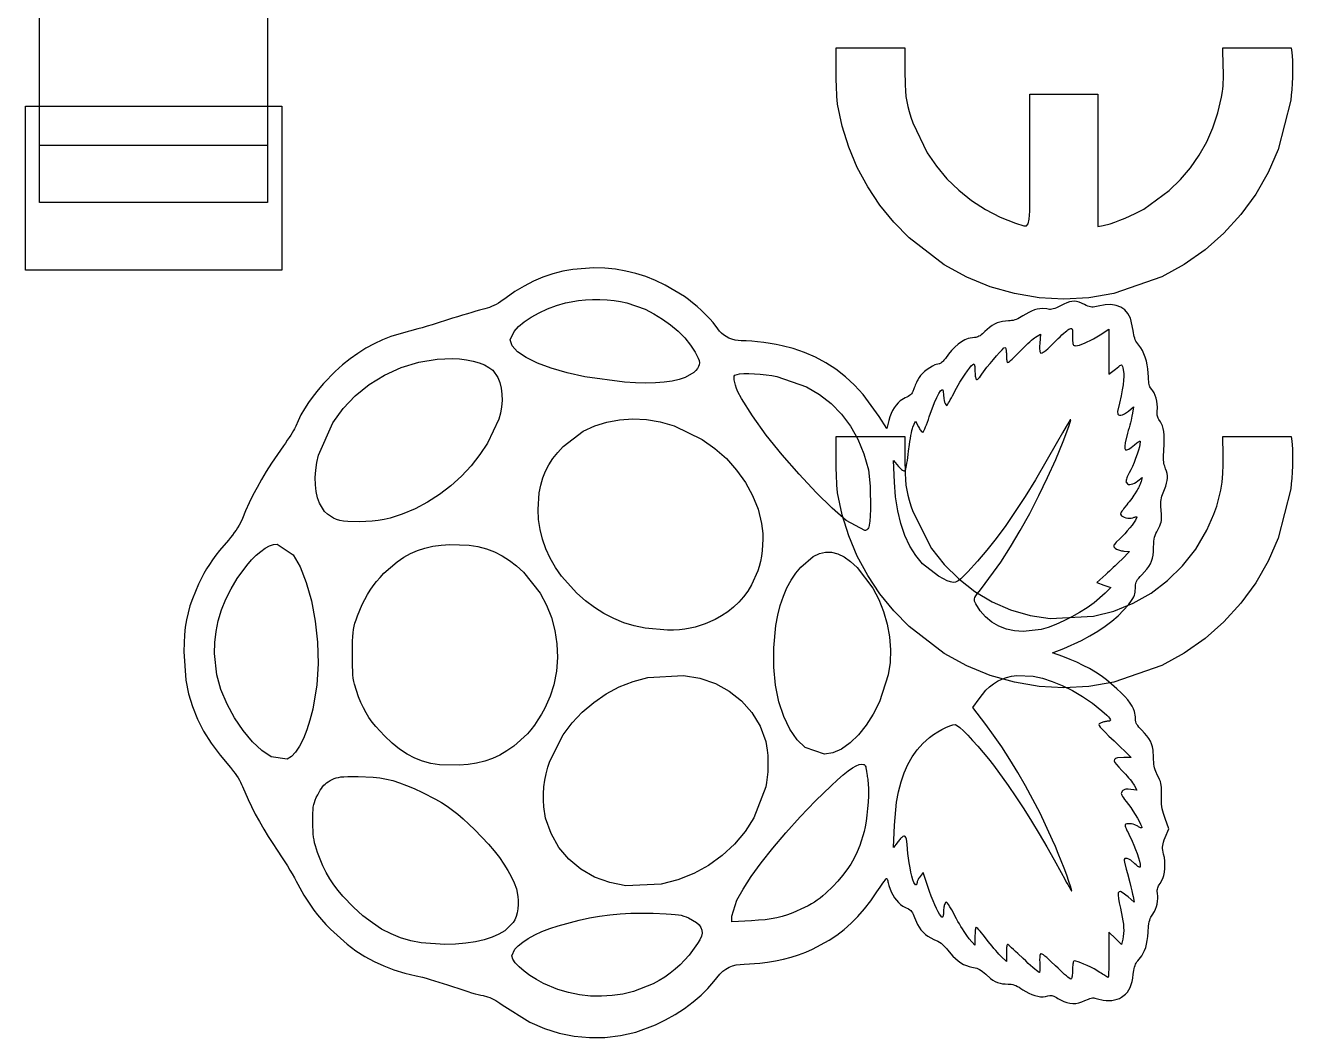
# Model space of a CAD drawing. Extents: x 2 to 217, y -24 to 87.
# Drawn here: x 118.29 to 127.19, y 27.09 to 34.19 of the extents above; entities that cross this region are included whole.
import ezdxf

# ---------------------------------------------------------------- set-up
doc = ezdxf.new("R2010")
doc.units = 0
for name, color, linetype in [('PARTS_TOP', 30, 'CONTINUOUS'), ('PINS_TOP', 1, 'CONTINUOUS'), ('SILK_BOTTOM', 85, 'CONTINUOUS'), ('SILK_TOP', 2, 'CONTINUOUS')]:
    doc.layers.add(name, color=color, linetype=linetype)

msp = doc.modelspace()

# ---------------------------------------------------------------- linework, layer by layer
at = {"layer": 'PARTS_TOP'}
for points in [[(119.992642, 36.15), (119.992642, 32.95), (118.392642, 32.95), (118.392642, 36.15), (119.992642, 36.15)], [(119.992642, 33.35), (118.392642, 33.35)]]:
    msp.add_lwpolyline(points, dxfattribs=at)
at = {"layer": 'PINS_TOP'}
msp.add_lwpolyline([(118.292642, 33.625), (120.092642, 33.625), (120.092642, 32.475), (118.292642, 32.475)], close=True, dxfattribs=at)
at = {"layer": 'SILK_BOTTOM'}
for points in [[(127.172042, 33.6666), (127.084942, 33.3212), (127.014142, 33.1596), (126.926242, 33.0071), (126.822442, 32.8651), (126.703542, 32.7349), (126.570742, 32.6179), (126.424742, 32.5152), (126.266642, 32.4283), (125.929942, 32.3111), (125.756142, 32.2818), (125.581042, 32.272), (125.406042, 32.2816), (125.232842, 32.3105), (125.063142, 32.3586), (124.898442, 32.4258), (124.740342, 32.512), (124.494142, 32.7006), (124.386142, 32.8111), (124.289142, 32.9311), (124.203842, 33.0596), (124.130842, 33.1956), (124.070842, 33.3381), (124.024542, 33.4862), (123.992542, 33.6387), (123.989142, 33.6697), (123.987542, 33.6913), (123.986142, 33.7162), (123.985042, 33.7436), (123.984042, 33.773), (123.983242, 33.8036), (123.982842, 33.835), (123.982642, 33.8664), (123.982642, 34.0347), (124.223842, 34.0347), (124.464142, 34.0347), (124.464142, 33.8745), (124.465842, 33.7742), (124.468442, 33.7323), (124.472342, 33.6941), (124.477942, 33.658), (124.485342, 33.6228), (124.494742, 33.587), (124.506542, 33.5493), (124.520842, 33.5082), (124.620442, 33.299), (124.685542, 33.2036), (124.759642, 33.1154), (124.842142, 33.0349), (124.932342, 32.963), (125.029542, 32.9003), (125.132842, 32.8475), (125.241642, 32.8054), (125.299642, 32.7849), (125.317542, 32.7851), (125.329642, 32.7991), (125.336942, 32.8316), (125.340642, 32.8877), (125.341942, 32.9724), (125.341842, 33.0906), (125.341542, 33.2472), (125.341542, 33.7107), (125.580042, 33.7107), (125.818542, 33.7107), (125.818542, 33.2463), (125.818542, 32.7811), (125.856342, 32.7874), (125.906142, 32.8006), (125.938242, 32.8117), (125.973242, 32.825), (126.009742, 32.8399), (126.046142, 32.8558), (126.081142, 32.8721), (126.113142, 32.8882), (126.140642, 32.9035), (126.319742, 33.0341), (126.397742, 33.1099), (126.467642, 33.1923), (126.529342, 33.2807), (126.582342, 33.375), (126.626442, 33.4745), (126.661442, 33.5791), (126.686942, 33.6882), (126.693142, 33.7272), (126.695342, 33.7475), (126.697142, 33.7689), (126.698442, 33.7915), (126.699242, 33.8158), (126.699542, 33.842), (126.699342, 33.8705), (126.698642, 33.9015), (126.695942, 34.0347), (126.935342, 34.0347), (127.174742, 34.0347), (127.181042, 34.0014), (127.185042, 33.9477), (127.185642, 33.9114), (127.185442, 33.871), (127.184242, 33.8283), (127.182342, 33.7848), (127.179642, 33.7422), (127.176142, 33.7023)], [(127.172042, 30.9398), (127.084942, 30.5944), (127.014142, 30.4328), (126.926242, 30.2803), (126.822442, 30.1383), (126.703542, 30.0081), (126.570742, 29.8911), (126.424742, 29.7884), (126.266642, 29.7015), (125.929942, 29.5842), (125.756142, 29.555), (125.581042, 29.5452), (125.406042, 29.5548), (125.232842, 29.5837), (125.063142, 29.6318), (124.898442, 29.699), (124.740342, 29.7852), (124.494142, 29.9738), (124.386142, 30.0843), (124.289142, 30.2043), (124.203842, 30.3328), (124.130842, 30.4688), (124.070842, 30.6113), (124.024542, 30.7593), (123.992542, 30.9119), (123.989142, 30.9429), (123.987542, 30.9645), (123.986142, 30.9894), (123.985042, 31.0168), (123.984042, 31.0462), (123.983242, 31.0768), (123.982842, 31.1082), (123.982642, 31.1396), (123.982642, 31.3079), (124.223842, 31.3079), (124.464142, 31.3079), (124.464142, 31.1477), (124.465842, 31.0474), (124.468442, 31.0055), (124.472342, 30.9672), (124.477942, 30.9312), (124.485342, 30.896), (124.494742, 30.8602), (124.506542, 30.8225), (124.520842, 30.7814), (124.652442, 30.5229), (124.740842, 30.4095), (124.842042, 30.3084), (124.954442, 30.2208), (125.076542, 30.1481), (125.206442, 30.0915), (125.342742, 30.0523), (125.483742, 30.0318), (125.787242, 30.0472), (125.930242, 30.0833), (126.065642, 30.1374), (126.192142, 30.2087), (126.308542, 30.2964), (126.413442, 30.3999), (126.505442, 30.5183), (126.583442, 30.6509), (126.633342, 30.7636), (126.652742, 30.8189), (126.668542, 30.8744), (126.680942, 30.9306), (126.689942, 30.9881), (126.695842, 31.0476), (126.698742, 31.1096), (126.698642, 31.1747), (126.695942, 31.3079), (126.935342, 31.3079), (127.174742, 31.3079), (127.181042, 31.2746), (127.185042, 31.2209), (127.185642, 31.1846), (127.185442, 31.1442), (127.184242, 31.1015), (127.182342, 31.058), (127.179642, 31.0154), (127.176142, 30.9755)]]:
    msp.add_lwpolyline(points, close=True, dxfattribs=at)
at = {"layer": 'SILK_TOP'}
for points in [[(126.294042, 31.0804), (126.287642, 31.0992), (126.284942, 31.1094), (126.282642, 31.12), (126.280842, 31.1305), (126.279542, 31.1408), (126.278742, 31.1505), (126.278542, 31.1595), (126.278942, 31.1675), (126.284042, 31.2529), (126.284642, 31.2874), (126.283842, 31.317), (126.281542, 31.3424), (126.277942, 31.3639), (126.272842, 31.3822), (126.266142, 31.3978), (126.258042, 31.4111), (126.246942, 31.4275), (126.242842, 31.4353), (126.239642, 31.4428), (126.237242, 31.4502), (126.235842, 31.4574), (126.235142, 31.4644), (126.235242, 31.4714), (126.236042, 31.4784), (126.237842, 31.5145), (126.235842, 31.5351), (126.232142, 31.5563), (126.227042, 31.577), (126.220742, 31.5965), (126.213342, 31.6138), (126.205242, 31.6282), (126.196542, 31.6385), (126.187242, 31.6496), (126.183642, 31.6562), (126.180642, 31.6637), (126.178342, 31.6725), (126.176642, 31.6828), (126.175442, 31.6947), (126.174742, 31.7085), (126.174542, 31.7244), (126.170542, 31.7818), (126.165842, 31.81), (126.159342, 31.8374), (126.151342, 31.8636), (126.141842, 31.8882), (126.131042, 31.9108), (126.119142, 31.9309), (126.106042, 31.9483), (126.091942, 31.9668), (126.086342, 31.9763), (126.081542, 31.9863), (126.077442, 31.997), (126.074042, 32.0085), (126.071142, 32.0211), (126.068642, 32.035), (126.066642, 32.0504), (126.046742, 32.1377), (126.029442, 32.1708), (126.007242, 32.1968), (125.980042, 32.2159), (125.947942, 32.2279), (125.910842, 32.233), (125.868842, 32.2311), (125.821742, 32.2222), (125.796342, 32.217), (125.785942, 32.2159), (125.776342, 32.2158), (125.767142, 32.2169), (125.757842, 32.2191), (125.747942, 32.2227), (125.736942, 32.2275), (125.724342, 32.2338), (125.686542, 32.2502), (125.669642, 32.2546), (125.653342, 32.2563), (125.636842, 32.2555), (125.619642, 32.252), (125.601042, 32.2458), (125.580442, 32.2371), (125.557242, 32.2256), (125.528642, 32.2115), (125.516842, 32.2065), (125.506242, 32.2028), (125.496542, 32.2004), (125.487442, 32.1992), (125.478742, 32.1991), (125.469942, 32.2002), (125.460942, 32.2024), (125.428642, 32.2059), (125.411142, 32.2045), (125.392642, 32.201), (125.373542, 32.1955), (125.353742, 32.188), (125.333442, 32.1785), (125.312642, 32.1671), (125.291542, 32.1537), (125.267942, 32.1395), (125.256842, 32.1338), (125.246042, 32.1292), (125.235242, 32.1254), (125.224542, 32.1225), (125.213542, 32.1205), (125.202342, 32.1193), (125.190642, 32.1189), (125.149842, 32.1153), (125.130642, 32.1107), (125.112042, 32.1042), (125.094042, 32.0959), (125.076542, 32.0857), (125.059442, 32.0736), (125.042542, 32.0595), (125.025842, 32.0435), (125.008542, 32.0271), (125.000242, 32.0206), (124.992142, 32.0151), (124.984142, 32.0106), (124.976442, 32.0072), (124.968742, 32.0048), (124.961342, 32.0033), (124.953942, 32.0029), (124.908642, 31.995), (124.885442, 31.9853), (124.862042, 31.972), (124.838642, 31.9552), (124.815442, 31.935), (124.792542, 31.9115), (124.770242, 31.885), (124.748542, 31.8555), (124.738442, 31.8423), (124.732942, 31.8363), (124.727442, 31.8309), (124.722042, 31.8263), (124.716942, 31.8225), (124.712142, 31.8196), (124.707942, 31.8178), (124.704442, 31.8172), (124.675842, 31.8096), (124.658242, 31.8011), (124.639642, 31.7901), (124.621042, 31.7775), (124.603242, 31.7638), (124.587242, 31.7495), (124.573842, 31.7354), (124.564042, 31.7221), (124.555142, 31.7062), (124.550542, 31.6972), (124.546042, 31.6877), (124.541742, 31.6781), (124.537642, 31.6684), (124.533942, 31.6591), (124.530742, 31.6502), (124.528042, 31.642), (124.520342, 31.6227), (124.515742, 31.6146), (124.510342, 31.6074), (124.504042, 31.6008), (124.496742, 31.5947), (124.488142, 31.5891), (124.478142, 31.5836), (124.466542, 31.5782), (124.432342, 31.5574), (124.416942, 31.5437), (124.402742, 31.5279), (124.389742, 31.51), (124.378142, 31.4901), (124.367842, 31.4683), (124.359042, 31.4447), (124.351742, 31.4192), (124.337742, 31.3635), (124.284442, 31.4482), (124.171242, 31.6021), (124.110642, 31.6683), (124.047242, 31.7275), (123.980742, 31.7799), (123.910842, 31.8257), (123.837642, 31.8651), (123.760642, 31.8982), (123.679942, 31.9251), (123.603942, 31.9442), (123.561742, 31.9527), (123.518142, 31.9603), (123.474242, 31.9668), (123.431042, 31.9722), (123.389642, 31.9763), (123.351142, 31.9788), (123.316742, 31.9797), (123.272642, 31.9847), (123.251042, 31.9907), (123.230342, 31.9988), (123.210842, 32.0088), (123.192842, 32.0204), (123.176842, 32.0335), (123.163042, 32.0478), (123.151942, 32.0632), (123.119042, 32.1065), (123.094842, 32.1332), (123.067142, 32.1618), (123.037142, 32.1909), (123.006042, 32.2194), (122.975142, 32.2462), (122.945642, 32.2699), (122.918742, 32.2895), (122.783142, 32.3705), (122.715242, 32.4029), (122.646742, 32.43), (122.577242, 32.4519), (122.506542, 32.4688), (122.434142, 32.4808), (122.359742, 32.4878), (122.282942, 32.4902), (122.135042, 32.4797), (122.063342, 32.4667), (121.993142, 32.4484), (121.924442, 32.425), (121.857442, 32.3965), (121.791842, 32.3628), (121.727942, 32.324), (121.665642, 32.2802), (121.628742, 32.2542), (121.611842, 32.2436), (121.595642, 32.2343), (121.579942, 32.2263), (121.564342, 32.2193), (121.548642, 32.2133), (121.532642, 32.2081), (121.515942, 32.2036), (121.479742, 32.1944), (121.454742, 32.1873), (121.426142, 32.1789), (121.394642, 32.1694), (121.361042, 32.1592), (121.326042, 32.1483), (121.290442, 32.1371), (121.254942, 32.1259), (121.182842, 32.1028), (121.146742, 32.0916), (121.111542, 32.0811), (121.078242, 32.0713), (121.047542, 32.0626), (121.020142, 32.0551), (120.996942, 32.049), (120.978742, 32.0446), (120.858042, 32.0097), (120.798642, 31.986), (120.739942, 31.9583), (120.682342, 31.9267), (120.625942, 31.8913), (120.570942, 31.8523), (120.517542, 31.8098), (120.465942, 31.7638), (120.384942, 31.6802), (120.347142, 31.636), (120.311942, 31.591), (120.279642, 31.5461), (120.250842, 31.5019), (120.226142, 31.4592), (120.206042, 31.4186), (120.190942, 31.3809), (120.181942, 31.3626), (120.174542, 31.3495), (120.165542, 31.3344), (120.155042, 31.3177), (120.143442, 31.2998), (120.130942, 31.2811), (120.117642, 31.262), (120.103942, 31.2429), (120.020342, 31.1207), (119.983442, 31.0626), (119.949442, 31.0059), (119.918242, 30.9504), (119.889442, 30.8956), (119.863042, 30.8413), (119.838642, 30.787), (119.816142, 30.7323), (119.801742, 30.7014), (119.792642, 30.685), (119.782342, 30.6681), (119.771042, 30.6509), (119.758842, 30.6335), (119.745742, 30.6161), (119.731942, 30.5987), (119.717542, 30.5815), (119.655142, 30.5077), (119.629042, 30.4744), (119.605742, 30.4424), (119.584442, 30.4108), (119.564642, 30.3788), (119.545842, 30.3456), (119.527342, 30.3101), (119.508642, 30.2717), (119.464742, 30.1689), (119.447842, 30.1196), (119.434142, 30.0706), (119.423242, 30.0209), (119.415142, 29.9698), (119.409642, 29.9162), (119.406442, 29.8594), (119.405442, 29.7983), (119.419342, 29.5972), (119.437842, 29.5034), (119.464542, 29.4132), (119.499642, 29.3257), (119.543542, 29.24), (119.596542, 29.1554), (119.659142, 29.071), (119.731442, 28.9861), (119.753842, 28.9587), (119.764742, 28.9438), (119.775242, 28.9285), (119.785242, 28.9129), (119.794442, 28.8973), (119.802742, 28.882), (119.810042, 28.867), (119.816142, 28.8527), (119.855242, 28.7613), (119.879542, 28.711), (119.906442, 28.659), (119.935142, 28.6062), (119.965442, 28.5534), (119.996642, 28.5016), (120.028242, 28.4518), (120.059842, 28.4048), (120.095342, 28.352), (120.113642, 28.3236), (120.131742, 28.2947), (120.149242, 28.2662), (120.165742, 28.2385), (120.180742, 28.2125), (120.193942, 28.1888), (120.204842, 28.1681), (120.247042, 28.0908), (120.269342, 28.0545), (120.292742, 28.0195), (120.317442, 27.9854), (120.343842, 27.9518), (120.371942, 27.9185), (120.402142, 27.8851), (120.434542, 27.8514), (120.551642, 27.7456), (120.612242, 27.7005), (120.674942, 27.6604), (120.739942, 27.6249), (120.808042, 27.5938), (120.879442, 27.5668), (120.954742, 27.5437), (121.034442, 27.5242), (121.078442, 27.5136), (121.105042, 27.5065), (121.133842, 27.4985), (121.163942, 27.4897), (121.194742, 27.4803), (121.225442, 27.4706), (121.255442, 27.4608), (121.283942, 27.4511), (121.341042, 27.4318), (121.369642, 27.4226), (121.397642, 27.4138), (121.424142, 27.4058), (121.448742, 27.3987), (121.470742, 27.3927), (121.489442, 27.3881), (121.504342, 27.3849), (121.536142, 27.3767), (121.551042, 27.3715), (121.565642, 27.3655), (121.579942, 27.3586), (121.594142, 27.3508), (121.608442, 27.342), (121.622942, 27.3321), (121.637842, 27.3211), (121.833042, 27.1989), (121.934542, 27.1547), (122.038242, 27.1218), (122.143742, 27.1003), (122.250642, 27.0903), (122.358842, 27.0919), (122.467942, 27.1049), (122.577642, 27.1297), (122.715542, 27.1807), (122.785042, 27.2147), (122.852942, 27.2534), (122.918142, 27.2957), (122.979042, 27.3408), (123.034342, 27.388), (123.082842, 27.4362), (123.122942, 27.4847), (123.166042, 27.536), (123.187342, 27.5557), (123.209142, 27.5718), (123.231642, 27.5845), (123.255442, 27.5939), (123.280742, 27.6004), (123.307942, 27.6042), (123.337642, 27.6054), (123.445642, 27.6117), (123.501042, 27.6188), (123.556542, 27.6285), (123.611642, 27.6406), (123.665742, 27.655), (123.718342, 27.6716), (123.768942, 27.6903), (123.816842, 27.711), (123.933642, 27.7739), (123.987442, 27.8101), (124.038642, 27.8499), (124.087542, 27.8935), (124.134642, 27.9413), (124.180142, 27.9935), (124.224542, 28.0504), (124.268142, 28.1124), (124.290542, 28.1461), (124.300842, 28.1611), (124.310242, 28.1745), (124.318542, 28.1861), (124.325542, 28.1956), (124.331042, 28.2027), (124.334842, 28.2072), (124.336642, 28.2087), (124.338842, 28.2056), (124.340342, 28.202), (124.342042, 28.1971), (124.344042, 28.1911), (124.346042, 28.1841), (124.348242, 28.1764), (124.350542, 28.1679), (124.352842, 28.1588), (124.369342, 28.1126), (124.379842, 28.0915), (124.391742, 28.072), (124.404842, 28.0544), (124.419142, 28.0386), (124.434442, 28.0249), (124.450742, 28.0135), (124.467742, 28.0045), (124.489642, 27.9937), (124.498242, 27.9879), (124.505642, 27.9816), (124.512042, 27.9744), (124.517642, 27.9662), (124.522842, 27.9566), (124.527742, 27.9455), (124.532742, 27.9326), (124.552242, 27.8852), (124.564042, 27.8648), (124.577242, 27.8463), (124.592042, 27.8296), (124.608542, 27.8147), (124.626642, 27.8015), (124.646642, 27.7898), (124.668442, 27.7794), (124.694842, 27.7668), (124.706842, 27.7597), (124.718142, 27.7521), (124.728842, 27.744), (124.738742, 27.7353), (124.748042, 27.7262), (124.756742, 27.7165), (124.764742, 27.7063), (124.801142, 27.6629), (124.819742, 27.6446), (124.838642, 27.6287), (124.857742, 27.6152), (124.876842, 27.604), (124.896042, 27.5954), (124.915142, 27.5893), (124.934142, 27.5857), (124.957942, 27.5812), (124.968742, 27.5778), (124.979142, 27.5735), (124.989242, 27.5682), (124.999442, 27.5618), (125.009742, 27.5541), (125.020342, 27.5451), (125.031642, 27.5346), (125.065742, 27.5054), (125.082042, 27.4942), (125.098442, 27.485), (125.114942, 27.4779), (125.132042, 27.4725), (125.149942, 27.4689), (125.168942, 27.4668), (125.189442, 27.4661), (125.211242, 27.4645), (125.221842, 27.4624), (125.232642, 27.4592), (125.243542, 27.4551), (125.254842, 27.4498), (125.266742, 27.4434), (125.279242, 27.4357), (125.292742, 27.4267), (125.334842, 27.4019), (125.355842, 27.3926), (125.376542, 27.3853), (125.396642, 27.3802), (125.415942, 27.3773), (125.434242, 27.3767), (125.451242, 27.3784), (125.466742, 27.3826), (125.480842, 27.3862), (125.487742, 27.3866), (125.494742, 27.3859), (125.502142, 27.3842), (125.509942, 27.3813), (125.518542, 27.3772), (125.528042, 27.3719), (125.538642, 27.3652), (125.580342, 27.3428), (125.601042, 27.3358), (125.621842, 27.3314), (125.642642, 27.3298), (125.663442, 27.3308), (125.684442, 27.3346), (125.705442, 27.341), (125.726642, 27.3501), (125.752742, 27.3614), (125.763242, 27.365), (125.772742, 27.3675), (125.781442, 27.3687), (125.789842, 27.3689), (125.798342, 27.3679), (125.807242, 27.3659), (125.817142, 27.3629), (125.856042, 27.3533), (125.876242, 27.3511), (125.896442, 27.3507), (125.916342, 27.352), (125.935542, 27.3549), (125.953742, 27.3594), (125.970442, 27.3656), (125.985342, 27.3733), (126.013842, 27.3959), (126.025742, 27.4097), (126.036142, 27.4254), (126.045042, 27.443), (126.052542, 27.4626), (126.058542, 27.4844), (126.063242, 27.5083), (126.066642, 27.5346), (126.070442, 27.5624), (126.072942, 27.5747), (126.075942, 27.5859), (126.079442, 27.5962), (126.083442, 27.6055), (126.088042, 27.614), (126.093242, 27.6217), (126.099142, 27.6286), (126.126742, 27.664), (126.137642, 27.6827), (126.146742, 27.7026), (126.154342, 27.7238), (126.160342, 27.7469), (126.165142, 27.7722), (126.168642, 27.7999), (126.171042, 27.8305), (126.174542, 27.8718), (126.176742, 27.8885), (126.179342, 27.9029), (126.182342, 27.9153), (126.185842, 27.926), (126.189942, 27.9351), (126.194642, 27.943), (126.200042, 27.95), (126.216942, 27.9756), (126.223842, 27.9917), (126.229642, 28.0093), (126.234242, 28.0278), (126.237342, 28.0468), (126.238942, 28.0656), (126.238942, 28.0838), (126.237142, 28.1008), (126.235542, 28.1176), (126.235842, 28.1254), (126.236942, 28.1329), (126.238842, 28.1404), (126.241642, 28.1478), (126.245342, 28.1554), (126.250042, 28.1633), (126.255742, 28.1716), (126.274042, 28.207), (126.280642, 28.2285), (126.285342, 28.2518), (126.288242, 28.2764), (126.289242, 28.3019), (126.288242, 28.3277), (126.285242, 28.3532), (126.280142, 28.3781), (126.273842, 28.4055), (126.272542, 28.417), (126.272442, 28.4278), (126.273642, 28.4385), (126.276042, 28.4499), (126.279842, 28.4625), (126.285042, 28.4771), (126.291742, 28.4942), (126.317242, 28.5557), (126.290542, 28.6288), (126.278342, 28.664), (126.273842, 28.6803), (126.270442, 28.6963), (126.267942, 28.7124), (126.266242, 28.7292), (126.265242, 28.7471), (126.264842, 28.7664), (126.265042, 28.7877), (126.265542, 28.8291), (126.264842, 28.8458), (126.263242, 28.8607), (126.260742, 28.8743), (126.257142, 28.8874), (126.252242, 28.9005), (126.246042, 28.9142), (126.238342, 28.9293), (126.225742, 28.9565), (126.221042, 28.9696), (126.217142, 28.9826), (126.214142, 28.9958), (126.211942, 29.0096), (126.210442, 29.0242), (126.209642, 29.0399), (126.209342, 29.0569), (126.206142, 29.1081), (126.201942, 29.1305), (126.195742, 29.1512), (126.187242, 29.1709), (126.176542, 29.1899), (126.163142, 29.2086), (126.147042, 29.2276), (126.128142, 29.2472), (126.106342, 29.2697), (126.098542, 29.2793), (126.092542, 29.2884), (126.088042, 29.2974), (126.084942, 29.3067), (126.083042, 29.3169), (126.081942, 29.3282), (126.081742, 29.3412), (126.076442, 29.3782), (126.069442, 29.3972), (126.059342, 29.4168), (126.045742, 29.4375), (126.028542, 29.4596), (126.007542, 29.4834), (125.982342, 29.5091), (125.952942, 29.5373), (125.879742, 29.5996), (125.841342, 29.6279), (125.801542, 29.6543), (125.760042, 29.6791), (125.716742, 29.7023), (125.671342, 29.724), (125.623642, 29.7444), (125.573442, 29.7635), (125.500442, 29.7902), (125.580442, 29.8215), (125.704542, 29.877), (125.762742, 29.9082), (125.817842, 29.9413), (125.869442, 29.9762), (125.917242, 30.0126), (125.960642, 30.0501), (125.999342, 30.0886), (126.032942, 30.1278), (126.055442, 30.1584), (126.063642, 30.1712), (126.070042, 30.183), (126.074742, 30.1941), (126.078042, 30.2051), (126.080242, 30.2164), (126.081342, 30.2284), (126.081742, 30.2415), (126.082842, 30.2669), (126.084742, 30.2773), (126.087642, 30.2869), (126.092042, 30.296), (126.098042, 30.3051), (126.105842, 30.3149), (126.115842, 30.3256), (126.128142, 30.3379), (126.163142, 30.3764), (126.176542, 30.3951), (126.187242, 30.414), (126.195742, 30.4336), (126.201942, 30.4542), (126.206142, 30.4764), (126.208542, 30.5005), (126.209342, 30.527), (126.210442, 30.56), (126.211942, 30.5745), (126.214242, 30.588), (126.217342, 30.601), (126.221342, 30.6137), (126.226342, 30.6265), (126.232342, 30.6396), (126.239542, 30.6534), (126.253842, 30.682), (126.258642, 30.6944), (126.262042, 30.7065), (126.264242, 30.7189), (126.265242, 30.7323), (126.265142, 30.7475), (126.264342, 30.7651), (126.262742, 30.7857), (126.260242, 30.8221), (126.260142, 30.8374), (126.260842, 30.8513), (126.262442, 30.8641), (126.264842, 30.8764), (126.268242, 30.8884), (126.272442, 30.9006), (126.277742, 30.9134), (126.295842, 30.9599), (126.301542, 30.9799), (126.305242, 30.9982), (126.306942, 31.0153), (126.306542, 31.0317), (126.304242, 31.0477), (126.300042, 31.0638)], [(122.983742, 31.7569), (122.922942, 31.7213), (122.880942, 31.7077), (122.831742, 31.697), (122.775942, 31.6893), (122.714142, 31.6846), (122.646742, 31.683), (122.574442, 31.6847), (122.497542, 31.6896), (122.219542, 31.727), (122.094742, 31.7544), (121.982742, 31.7865), (121.885742, 31.8223), (121.806242, 31.861), (121.746442, 31.9017), (121.708842, 31.9435), (121.695842, 31.9855), (121.722542, 32.0455), (121.753442, 32.0784), (121.794042, 32.1117), (121.842442, 32.1443), (121.897242, 32.1752), (121.956742, 32.2033), (122.019342, 32.2274), (122.083342, 32.2465), (122.173542, 32.2628), (122.222742, 32.2674), (122.273342, 32.2697), (122.324342, 32.2697), (122.374842, 32.2674), (122.423642, 32.2628), (122.469942, 32.2558), (122.512642, 32.2465), (122.641442, 32.2003), (122.703942, 32.1684), (122.764042, 32.1316), (122.820642, 32.0907), (122.872842, 32.0462), (122.919642, 31.9989), (122.960042, 31.9494), (122.993042, 31.8984), (123.014342, 31.8569), (123.020042, 31.8401), (123.022342, 31.8251), (123.021442, 31.8113), (123.017042, 31.7982), (123.009342, 31.7852), (122.998242, 31.7716)], [(126.089842, 30.9238), (126.078942, 30.9064), (126.072042, 30.896), (126.064442, 30.885), (126.056242, 30.8735), (126.047642, 30.8618), (126.038842, 30.8503), (126.030042, 30.8391), (126.021342, 30.8287), (126.005942, 30.809), (125.999142, 30.7997), (125.992942, 30.7911), (125.987642, 30.7832), (125.983242, 30.7764), (125.980042, 30.7707), (125.977942, 30.7664), (125.977242, 30.7637), (125.984742, 30.7512), (125.993142, 30.7457), (126.003642, 30.7411), (126.015542, 30.7375), (126.028342, 30.7352), (126.041142, 30.7344), (126.053342, 30.7353), (126.064242, 30.7382), (126.074542, 30.7415), (126.079042, 30.7427), (126.083042, 30.7436), (126.086542, 30.7442), (126.089342, 30.7444), (126.091542, 30.7443), (126.092842, 30.7437), (126.093342, 30.7428), (126.083542, 30.722), (126.072642, 30.7057), (126.058742, 30.6869), (126.042742, 30.6665), (126.025442, 30.6457), (126.007542, 30.6254), (125.990142, 30.6068), (125.973742, 30.5908), (125.948342, 30.5665), (125.940042, 30.5577), (125.934442, 30.5504), (125.931342, 30.5444), (125.930542, 30.5392), (125.931842, 30.5345), (125.935142, 30.5298), (125.940142, 30.5247), (125.949942, 30.5185), (125.956042, 30.5156), (125.962842, 30.5129), (125.970042, 30.5104), (125.977642, 30.5082), (125.985342, 30.5063), (125.992942, 30.5048), (126.000442, 30.5038), (126.041042, 30.5003), (125.988842, 30.4481), (125.966642, 30.4262), (125.953942, 30.4139), (125.940542, 30.4011), (125.926642, 30.388), (125.912842, 30.3751), (125.899242, 30.3626), (125.886142, 30.3509), (125.874042, 30.3402), (125.811342, 30.2845), (125.860042, 30.2659), (125.908842, 30.2473), (125.870542, 30.2079), (125.791742, 30.1407), (125.743242, 30.1067), (125.690642, 30.0737), (125.635442, 30.0425), (125.579342, 30.014), (125.523742, 29.9891), (125.470242, 29.9688), (125.420342, 29.9538), (125.293842, 29.9387), (125.233742, 29.9437), (125.176642, 29.9568), (125.123242, 29.9777), (125.074442, 30.0061), (125.030742, 30.0417), (124.993042, 30.0843), (124.962042, 30.1336), (124.953442, 30.153), (124.951942, 30.1611), (124.952742, 30.1693), (124.956042, 30.1784), (124.962442, 30.1893), (124.972142, 30.2029), (124.985342, 30.22), (125.002642, 30.2415), (125.136742, 30.4257), (125.205342, 30.5329), (125.273642, 30.6478), (125.340642, 30.7685), (125.405242, 30.8931), (125.466442, 31.0198), (125.523242, 31.1467), (125.574642, 31.2719), (125.615242, 31.3784), (125.625542, 31.4088), (125.628942, 31.424), (125.625242, 31.424), (125.614242, 31.4088), (125.595742, 31.3784), (125.569442, 31.3327), (125.535242, 31.2719), (125.380342, 31.004), (125.308442, 30.8874), (125.239342, 30.7808), (125.172142, 30.6831), (125.105942, 30.5932), (125.040142, 30.5099), (124.973842, 30.4321), (124.906342, 30.3587), (124.857042, 30.3101), (124.838142, 30.2954), (124.820842, 30.2868), (124.803642, 30.2841), (124.784642, 30.2871), (124.762342, 30.2954), (124.734942, 30.3089), (124.700942, 30.3274), (124.588942, 30.4141), (124.541442, 30.4718), (124.500042, 30.5384), (124.464842, 30.6134), (124.436142, 30.6963), (124.414142, 30.7866), (124.399042, 30.8839), (124.391142, 30.9876), (124.385342, 31.1384), (124.420142, 31.0978), (124.434542, 31.0825), (124.440942, 31.0767), (124.446742, 31.0721), (124.452042, 31.0688), (124.456642, 31.0668), (124.460542, 31.0661), (124.463942, 31.0668), (124.466542, 31.0688), (124.471042, 31.0804), (124.473642, 31.0914), (124.476342, 31.1053), (124.479142, 31.1217), (124.481942, 31.1403), (124.484742, 31.1605), (124.487342, 31.1821), (124.489742, 31.2046), (124.495942, 31.2506), (124.499442, 31.2732), (124.503142, 31.2949), (124.506942, 31.3152), (124.510642, 31.3336), (124.514342, 31.3497), (124.517842, 31.3629), (124.521142, 31.3728), (124.539642, 31.4158), (124.559442, 31.3763), (124.566742, 31.3629), (124.570542, 31.3568), (124.574342, 31.3513), (124.578042, 31.3464), (124.581442, 31.3424), (124.584642, 31.3394), (124.587342, 31.3375), (124.589542, 31.3369), (124.595042, 31.3432), (124.599242, 31.3512), (124.604342, 31.362), (124.610042, 31.3752), (124.616242, 31.3906), (124.622742, 31.4077), (124.629342, 31.4263), (124.635942, 31.4459), (124.672442, 31.5457), (124.688142, 31.5824), (124.701942, 31.6099), (124.713642, 31.628), (124.723042, 31.6363), (124.729942, 31.6346), (124.734242, 31.6227), (124.735742, 31.6002), (124.737942, 31.5733), (124.740342, 31.5607), (124.743442, 31.5492), (124.747042, 31.5395), (124.750842, 31.5319), (124.754842, 31.527), (124.758742, 31.5253), (124.762442, 31.5271), (124.767042, 31.5351), (124.771342, 31.5429), (124.776842, 31.5529), (124.783342, 31.5648), (124.790642, 31.5783), (124.798642, 31.5931), (124.807042, 31.6091), (124.815842, 31.6258), (124.851242, 31.6882), (124.869242, 31.7174), (124.886642, 31.7444), (124.903042, 31.7682), (124.917942, 31.7882), (124.930742, 31.8036), (124.940942, 31.8135), (124.948142, 31.8172), (124.951042, 31.814), (124.952242, 31.8102), (124.953442, 31.8051), (124.954342, 31.7989), (124.955142, 31.7918), (124.955742, 31.7838), (124.956142, 31.7752), (124.956242, 31.7662), (124.956842, 31.7475), (124.957642, 31.739), (124.958642, 31.7312), (124.959942, 31.7242), (124.961342, 31.7183), (124.963042, 31.7135), (124.964742, 31.7101), (124.966642, 31.7081), (124.972142, 31.7086), (124.975842, 31.7108), (124.980042, 31.7142), (124.984642, 31.7186), (124.989642, 31.7241), (124.994742, 31.7304), (124.999842, 31.7375), (125.004942, 31.7453), (125.040342, 31.7933), (125.062242, 31.8208), (125.085242, 31.8485), (125.107742, 31.8747), (125.128642, 31.8979), (125.146442, 31.9165), (125.159842, 31.9288), (125.167342, 31.9332), (125.170442, 31.93), (125.171842, 31.9262), (125.173142, 31.9212), (125.174342, 31.9151), (125.175342, 31.9081), (125.176042, 31.9004), (125.176542, 31.8921), (125.176642, 31.8834), (125.177142, 31.8653), (125.177742, 31.857), (125.178442, 31.8493), (125.179342, 31.8425), (125.180242, 31.8366), (125.181342, 31.8319), (125.182442, 31.8284), (125.183642, 31.8265), (125.190842, 31.8289), (125.197642, 31.8339), (125.206342, 31.8411), (125.216742, 31.8503), (125.228442, 31.8612), (125.241242, 31.8736), (125.255042, 31.8873), (125.269542, 31.9019), (125.298842, 31.9325), (125.313642, 31.947), (125.327942, 31.9606), (125.341642, 31.9731), (125.354142, 31.9841), (125.365342, 31.9933), (125.374742, 32.0004), (125.382042, 32.0052), (125.416842, 32.0249), (125.411042, 31.9634), (125.409742, 31.9392), (125.409842, 31.9288), (125.410342, 31.9196), (125.411342, 31.9116), (125.412642, 31.9048), (125.414442, 31.8994), (125.416642, 31.8953), (125.419142, 31.8926), (125.428542, 31.8942), (125.435942, 31.8984), (125.445042, 31.9048), (125.455742, 31.9132), (125.467742, 31.9236), (125.481042, 31.9359), (125.495442, 31.9499), (125.510842, 31.9657), (125.539542, 31.9944), (125.553642, 32.0079), (125.567042, 32.0204), (125.579642, 32.0317), (125.591042, 32.0415), (125.600942, 32.0497), (125.609142, 32.0558), (125.615242, 32.0597), (125.628742, 32.0658), (125.633242, 32.0663), (125.636442, 32.0647), (125.638542, 32.0604), (125.639842, 32.0531), (125.640542, 32.0423), (125.640742, 32.0276), (125.640742, 32.0087), (125.641442, 31.9786), (125.642342, 31.9679), (125.643842, 31.9596), (125.646042, 31.9535), (125.648842, 31.9493), (125.652542, 31.9466), (125.657142, 31.9452), (125.662842, 31.9448), (125.688942, 31.9493), (125.705542, 31.9546), (125.724042, 31.9619), (125.744142, 31.9709), (125.765542, 31.9815), (125.787942, 31.9935), (125.811042, 32.0069), (125.834542, 32.0214), (125.896042, 32.0609), (125.896042, 31.7453), (125.941342, 31.7812), (125.965342, 31.8), (125.973442, 31.8056), (125.979442, 31.8087), (125.983742, 31.8095), (125.986942, 31.808), (125.989342, 31.8043), (125.991342, 31.7984), (125.993542, 31.7905), (126.000142, 31.7509), (126.000642, 31.7281), (125.999242, 31.7019), (125.995642, 31.6713), (125.989842, 31.6352), (125.981642, 31.5925), (125.970842, 31.5421), (125.957542, 31.4831), (125.958542, 31.4646), (125.963442, 31.4595), (125.970842, 31.4571), (125.980442, 31.4575), (125.991842, 31.4606), (126.004842, 31.4665), (126.019042, 31.4751), (126.034142, 31.4865), (126.068942, 31.5167), (126.061942, 31.4726), (126.058042, 31.4512), (126.055042, 31.4372), (126.051342, 31.4216), (126.047242, 31.4047), (126.042642, 31.3869), (126.037742, 31.3687), (126.032542, 31.3503), (126.027142, 31.3322), (126.010242, 31.2624), (126.007342, 31.2392), (126.008242, 31.2235), (126.013142, 31.2151), (126.022242, 31.2137), (126.035642, 31.2192), (126.053442, 31.2313), (126.075942, 31.2498), (126.091742, 31.2629), (126.098242, 31.2676), (126.103842, 31.2711), (126.108342, 31.2733), (126.111942, 31.2742), (126.114442, 31.274), (126.115942, 31.2724), (126.116542, 31.2696), (126.110142, 31.2354), (126.103042, 31.2108), (126.094042, 31.1831), (126.083642, 31.154), (126.072342, 31.1249), (126.060742, 31.0975), (126.049342, 31.0733), (126.038742, 31.0537), (126.029542, 31.0351), (126.025542, 31.026), (126.022242, 31.0173), (126.019542, 31.0092), (126.017542, 31.0018), (126.016342, 30.9955), (126.016042, 30.9903), (126.016742, 30.9865), (126.026542, 30.9749), (126.033942, 30.9721), (126.042642, 30.9712), (126.052542, 30.9723), (126.063342, 30.9753), (126.074842, 30.9802), (126.086842, 30.987), (126.099142, 30.9957), (126.130442, 31.0201), (126.122342, 30.9923), (126.117942, 30.9801), (126.114942, 30.9727), (126.111442, 30.9648), (126.107542, 30.9565), (126.103442, 30.948), (126.099042, 30.9396), (126.094442, 30.9315)], [(121.614642, 31.4297), (121.535742, 31.2619), (121.482242, 31.1808), (121.420742, 31.103), (121.352242, 31.0295), (121.277742, 30.9615), (121.198342, 30.9), (121.114942, 30.8461), (121.028642, 30.8008), (120.937442, 30.7627), (120.894442, 30.7479), (120.852342, 30.7357), (120.810542, 30.7261), (120.768442, 30.7187), (120.725342, 30.7136), (120.680842, 30.7104), (120.634142, 30.7091), (120.555642, 30.7113), (120.524942, 30.7144), (120.498442, 30.7194), (120.475242, 30.7265), (120.454142, 30.736), (120.434042, 30.7482), (120.413942, 30.7635), (120.392842, 30.7822), (120.355742, 30.8394), (120.342742, 30.8779), (120.333542, 30.9215), (120.328342, 30.9691), (120.327242, 31.0196), (120.330342, 31.072), (120.337842, 31.1251), (120.349842, 31.1779), (120.449642, 31.4033), (120.522342, 31.5035), (120.608142, 31.5936), (120.705542, 31.6724), (120.813342, 31.7388), (120.929742, 31.7915), (121.053442, 31.8292), (121.182942, 31.8509), (121.289042, 31.8548), (121.340042, 31.8519), (121.388642, 31.8458), (121.434242, 31.8367), (121.476142, 31.8247), (121.513642, 31.8101), (121.546142, 31.7928), (121.572842, 31.7731), (121.609342, 31.7208), (121.622342, 31.6861), (121.631542, 31.6473), (121.636742, 31.6054), (121.637842, 31.5615), (121.634542, 31.5169), (121.626942, 31.4726)], [(124.214842, 30.6859), (124.210842, 30.672), (124.208242, 30.6662), (124.205142, 30.6612), (124.201642, 30.6569), (124.197742, 30.6534), (124.193442, 30.6507), (124.188642, 30.6488), (124.183442, 30.6476), (124.052442, 30.7194), (123.953342, 30.8057), (123.841042, 30.916), (123.722242, 31.0431), (123.603642, 31.1796), (123.492242, 31.3183), (123.394742, 31.4521), (123.317942, 31.5736), (123.293342, 31.622), (123.283642, 31.6452), (123.276042, 31.667), (123.270442, 31.687), (123.267042, 31.7046), (123.265942, 31.7194), (123.267442, 31.7308), (123.271442, 31.7383), (123.304842, 31.7472), (123.334242, 31.7491), (123.369542, 31.7493), (123.408842, 31.7481), (123.450042, 31.7454), (123.491342, 31.7412), (123.530742, 31.7358), (123.566242, 31.729), (123.774542, 31.6559), (123.865642, 31.6027), (123.947642, 31.5389), (124.020142, 31.465), (124.082842, 31.3812), (124.135442, 31.288), (124.177542, 31.1857), (124.209042, 31.0746), (124.217242, 31.0054), (124.220042, 30.9574), (124.221842, 30.9047), (124.222642, 30.8507), (124.222342, 30.7986), (124.220942, 30.7516), (124.218442, 30.7129)], [(123.432742, 30.3645), (123.388642, 30.2672), (123.361842, 30.2232), (123.331842, 30.1824), (123.298542, 30.1446), (123.261942, 30.1098), (123.222142, 30.078), (123.178842, 30.0492), (123.132242, 30.0234), (123.063342, 29.993), (123.028842, 29.981), (122.993842, 29.971), (122.957942, 29.9629), (122.920842, 29.9568), (122.882042, 29.9525), (122.841242, 29.95), (122.798042, 29.9492), (122.641442, 29.9623), (122.565942, 29.9786), (122.492542, 30.0014), (122.421342, 30.0305), (122.352642, 30.0659), (122.286442, 30.1075), (122.222942, 30.1552), (122.162242, 30.2091), (122.055442, 30.3277), (122.011942, 30.3899), (121.975042, 30.4539), (121.944742, 30.5195), (121.921142, 30.5867), (121.904242, 30.6553), (121.894142, 30.7252), (121.890742, 30.7962), (121.898742, 30.9135), (121.908842, 30.9667), (121.923442, 31.017), (121.942442, 31.0647), (121.966242, 31.1102), (121.994742, 31.154), (122.028342, 31.1966), (122.067142, 31.2382), (122.207842, 31.3442), (122.287742, 31.3818), (122.372942, 31.4089), (122.462442, 31.4254), (122.555342, 31.4312), (122.650842, 31.426), (122.747842, 31.4097), (122.845642, 31.3821), (123.042242, 31.2879), (123.130842, 31.2247), (123.211642, 31.1525), (123.283442, 31.0724), (123.345142, 30.9856), (123.395842, 30.8934), (123.434242, 30.797), (123.459442, 30.6975), (123.466842, 30.6272), (123.467442, 30.5883), (123.466142, 30.5482), (123.462942, 30.5079), (123.457942, 30.4684), (123.451242, 30.4307), (123.442842, 30.3957)], [(120.338242, 29.5663), (120.309342, 29.3948), (120.290042, 29.3182), (120.268042, 29.2489), (120.243542, 29.1879), (120.217142, 29.1359), (120.189042, 29.094), (120.159642, 29.0631), (120.129442, 29.0441), (120.017442, 29.0602), (119.952842, 29.1039), (119.886542, 29.1665), (119.821642, 29.2442), (119.761042, 29.3336), (119.707942, 29.4309), (119.665342, 29.5325), (119.636342, 29.6347), (119.619142, 29.7861), (119.621242, 29.8625), (119.630542, 29.9389), (119.646742, 30.0151), (119.669942, 30.0908), (119.699942, 30.1657), (119.736742, 30.2397), (119.780142, 30.3123), (119.846442, 30.4035), (119.879542, 30.4416), (119.912142, 30.4746), (119.944142, 30.502), (119.975242, 30.5238), (120.005042, 30.5396), (120.033342, 30.5492), (120.059842, 30.5525), (120.171042, 30.4776), (120.220742, 30.3925), (120.264342, 30.2829), (120.300442, 30.1547), (120.327442, 30.0133), (120.343742, 29.8643), (120.347942, 29.7135)], [(122.002142, 29.5663), (121.975742, 29.4867), (121.957542, 29.4444), (121.936842, 29.4019), (121.914142, 29.3602), (121.890042, 29.3203), (121.865142, 29.2832), (121.840042, 29.25), (121.815342, 29.2217), (121.720842, 29.1359), (121.672242, 29.1016), (121.622242, 29.0726), (121.570442, 29.0488), (121.516342, 29.03), (121.459542, 29.0159), (121.399542, 29.0064), (121.336142, 29.0012), (121.199742, 29.0045), (121.138342, 29.0142), (121.080342, 29.0298), (121.025042, 29.0516), (120.971542, 29.0798), (120.919042, 29.1149), (120.866842, 29.157), (120.814042, 29.2066), (120.751842, 29.2728), (120.726242, 29.3045), (120.703442, 29.3364), (120.683142, 29.3692), (120.664742, 29.4037), (120.647642, 29.4408), (120.631442, 29.4812), (120.615542, 29.5257), (120.602242, 29.5692), (120.597542, 29.5898), (120.593942, 29.6113), (120.591342, 29.6351), (120.589542, 29.6627), (120.588442, 29.6952), (120.587942, 29.7342), (120.587742, 29.7809), (120.588842, 29.8709), (120.590142, 29.9038), (120.592142, 29.9312), (120.595242, 29.9548), (120.599642, 29.9767), (120.605742, 29.9986), (120.613642, 30.0225), (120.623742, 30.0501), (120.656542, 30.1288), (120.674142, 30.1645), (120.692842, 30.1982), (120.712742, 30.2302), (120.734142, 30.2609), (120.757242, 30.2906), (120.782242, 30.3196), (120.809342, 30.3483), (120.901442, 30.4285), (120.947942, 30.4602), (120.995542, 30.4866), (121.044842, 30.5081), (121.096542, 30.5249), (121.151342, 30.5373), (121.209642, 30.5457), (121.272342, 30.5502), (121.406842, 30.5454), (121.468842, 30.5352), (121.527742, 30.5196), (121.583942, 30.4984), (121.637742, 30.4715), (121.689542, 30.4388), (121.739742, 30.4001), (121.788642, 30.3553), (121.905142, 30.208), (121.949442, 30.1252), (121.984042, 30.0377), (122.008742, 29.9466), (122.023142, 29.8528), (122.027042, 29.7575), (122.020142, 29.6616)], [(124.348242, 29.6347), (124.286542, 29.4462), (124.242942, 29.3602), (124.192942, 29.2822), (124.138142, 29.2141), (124.079942, 29.1578), (124.019842, 29.1153), (123.959542, 29.0883), (123.900342, 29.0789), (123.765942, 29.1256), (123.707742, 29.1804), (123.656842, 29.2535), (123.614142, 29.3431), (123.580542, 29.4471), (123.557042, 29.5635), (123.544642, 29.6906), (123.544142, 29.8262), (123.559242, 29.9828), (123.572842, 30.0552), (123.590342, 30.1233), (123.611742, 30.1869), (123.636842, 30.2458), (123.665742, 30.2996), (123.698342, 30.3482), (123.734442, 30.3912), (123.821842, 30.4652), (123.864842, 30.4863), (123.907642, 30.4967), (123.950542, 30.4965), (123.993942, 30.4857), (124.037942, 30.4641), (124.082842, 30.4319), (124.128942, 30.3889), (124.238742, 30.2446), (124.281442, 30.164), (124.315642, 30.0793), (124.341142, 29.9916), (124.357342, 29.9022), (124.364242, 29.8121), (124.361242, 29.7226)], [(123.488442, 28.8492), (123.405042, 28.6336), (123.342642, 28.5362), (123.268042, 28.4472), (123.182442, 28.3678), (123.087042, 28.299), (122.982942, 28.2418), (122.871542, 28.1975), (122.754042, 28.167), (122.507342, 28.1565), (122.393142, 28.1784), (122.287242, 28.2172), (122.191442, 28.2719), (122.107342, 28.3415), (122.036742, 28.425), (121.981342, 28.5215), (121.942942, 28.6299), (121.930142, 28.7107), (121.928042, 28.7553), (121.928742, 28.8016), (121.932042, 28.8488), (121.938142, 28.8959), (121.946842, 28.9422), (121.958142, 28.9869), (121.971942, 29.029), (122.066842, 29.2151), (122.129542, 29.2986), (122.201142, 29.3747), (122.280742, 29.4427), (122.367442, 29.5017), (122.460442, 29.551), (122.558642, 29.5898), (122.661142, 29.6173), (122.910342, 29.632), (123.026442, 29.6118), (123.134542, 29.5746), (123.232542, 29.5213), (123.318842, 29.4531), (123.391442, 29.3708), (123.448642, 29.2756), (123.488442, 29.1683), (123.499242, 29.1062), (123.502342, 29.0701), (123.503942, 29.0321), (123.503942, 28.9932), (123.502342, 28.9544), (123.499242, 28.9167), (123.494642, 28.8813)], [(126.099142, 28.5731), (126.078042, 28.5835), (126.066442, 28.5872), (126.054542, 28.5897), (126.043142, 28.5912), (126.032442, 28.5914), (126.022942, 28.5905), (126.015242, 28.5882), (126.009742, 28.5847), (126.009542, 28.5788), (126.011042, 28.5734), (126.013342, 28.5667), (126.016542, 28.5588), (126.020542, 28.5499), (126.025142, 28.54), (126.030542, 28.5295), (126.036442, 28.5185), (126.060142, 28.4696), (126.072142, 28.4408), (126.083642, 28.4108), (126.094242, 28.3811), (126.103242, 28.353), (126.110242, 28.3279), (126.114842, 28.3072), (126.116542, 28.2923), (126.114742, 28.2864), (126.112542, 28.2855), (126.109342, 28.286), (126.105142, 28.2879), (126.100042, 28.2913), (126.093842, 28.2963), (126.086542, 28.3027), (126.078242, 28.3108), (126.048942, 28.3349), (126.036042, 28.3424), (126.024842, 28.3468), (126.015542, 28.3481), (126.008642, 28.3462), (126.004342, 28.3411), (126.003042, 28.3328), (126.005142, 28.3213), (126.018342, 28.272), (126.026142, 28.2417), (126.042342, 28.1779), (126.049842, 28.1475), (126.056442, 28.1202), (126.061742, 28.0975), (126.065442, 28.0811), (126.073542, 28.0416), (126.030642, 28.0788), (125.990342, 28.1097), (125.976842, 28.1155), (125.967542, 28.1144), (125.962142, 28.1063), (125.960642, 28.0908), (125.962842, 28.0677), (125.968442, 28.0367), (125.977242, 27.9976), (125.990442, 27.9365), (125.994842, 27.9101), (125.997842, 27.8858), (125.999542, 27.8631), (125.999842, 27.8417), (125.998942, 27.8211), (125.996842, 27.8009), (125.993542, 27.7806), (125.985342, 27.7435), (125.941342, 27.7864), (125.896042, 27.8305), (125.896042, 27.6715), (125.895742, 27.6164), (125.895342, 27.5916), (125.894842, 27.5694), (125.894342, 27.5502), (125.893642, 27.5344), (125.892942, 27.5226), (125.892142, 27.5151), (125.891442, 27.5126), (125.885842, 27.5148), (125.880942, 27.5175), (125.874842, 27.5211), (125.867742, 27.5254), (125.859742, 27.5304), (125.851042, 27.536), (125.841742, 27.5421), (125.832242, 27.5485), (125.791842, 27.5722), (125.768542, 27.5842), (125.744642, 27.5958), (125.721042, 27.6063), (125.699042, 27.6153), (125.679542, 27.6224), (125.663642, 27.6269), (125.652342, 27.6286), (125.648142, 27.6245), (125.646242, 27.6198), (125.644642, 27.6134), (125.643342, 27.6057), (125.642242, 27.5968), (125.641442, 27.5869), (125.640942, 27.5761), (125.640742, 27.5648), (125.640142, 27.5413), (125.639242, 27.5312), (125.638142, 27.5224), (125.636642, 27.515), (125.634942, 27.509), (125.632942, 27.5046), (125.630642, 27.5019), (125.628042, 27.501), (125.617742, 27.5068), (125.608942, 27.5137), (125.597942, 27.5229), (125.585142, 27.5341), (125.570942, 27.547), (125.555542, 27.5615), (125.539242, 27.5771), (125.522442, 27.5938), (125.489342, 27.6256), (125.473942, 27.6395), (125.459742, 27.6517), (125.447142, 27.6621), (125.436342, 27.6703), (125.427642, 27.6761), (125.421442, 27.6793), (125.418042, 27.6796), (125.414042, 27.6729), (125.412642, 27.667), (125.411442, 27.6598), (125.410742, 27.6514), (125.410242, 27.642), (125.410142, 27.6318), (125.410442, 27.6211), (125.411042, 27.61), (125.412542, 27.5881), (125.412642, 27.5783), (125.412442, 27.5696), (125.411842, 27.562), (125.410942, 27.5559), (125.409742, 27.5513), (125.408242, 27.5484), (125.406442, 27.5474), (125.396442, 27.5535), (125.387242, 27.5608), (125.375842, 27.5705), (125.362242, 27.5824), (125.347042, 27.5962), (125.330342, 27.6115), (125.312542, 27.6282), (125.293842, 27.646), (125.258042, 27.6804), (125.241542, 27.6958), (125.226542, 27.7096), (125.213142, 27.7214), (125.201942, 27.7312), (125.193042, 27.7384), (125.186842, 27.743), (125.183642, 27.7446), (125.181342, 27.7409), (125.180242, 27.7364), (125.179342, 27.7305), (125.178442, 27.7233), (125.177742, 27.7149), (125.177142, 27.7055), (125.176842, 27.6952), (125.176642, 27.6843), (125.176642, 27.6239), (125.140742, 27.6588), (125.124042, 27.6761), (125.113442, 27.6881), (125.101742, 27.7016), (125.089242, 27.7165), (125.076342, 27.7323), (125.063142, 27.7487), (125.050142, 27.7653), (125.037442, 27.7817), (125.013542, 27.8122), (125.002442, 27.8255), (124.992342, 27.8373), (124.983342, 27.8472), (124.975742, 27.8551), (124.969642, 27.8607), (124.965442, 27.8638), (124.963142, 27.8641), (124.960942, 27.8576), (124.959842, 27.8521), (124.958842, 27.8453), (124.957942, 27.8374), (124.957242, 27.8285), (124.956742, 27.8189), (124.956342, 27.8087), (124.956242, 27.798), (124.955042, 27.7388), (124.916742, 27.7841), (124.899842, 27.806), (124.890042, 27.8202), (124.879642, 27.8358), (124.868842, 27.8526), (124.858042, 27.8702), (124.847342, 27.8881), (124.837142, 27.9059), (124.827442, 27.9233), (124.793242, 27.9875), (124.781142, 28.0091), (124.771642, 28.0245), (124.764242, 28.0343), (124.758542, 28.0394), (124.753942, 28.0403), (124.749942, 28.0378), (124.746242, 28.0324), (124.742542, 28.0244), (124.740942, 28.0188), (124.739442, 28.0124), (124.738242, 28.0052), (124.737142, 27.9976), (124.736442, 27.9895), (124.735942, 27.9814), (124.735742, 27.9732), (124.735142, 27.9572), (124.734342, 27.9507), (124.733242, 27.9452), (124.731842, 27.9408), (124.730242, 27.9377), (124.728442, 27.9358), (124.726442, 27.9352), (124.724142, 27.9361), (124.707742, 27.9556), (124.697542, 27.9734), (124.686342, 27.9955), (124.674542, 28.0214), (124.662242, 28.0504), (124.649742, 28.0818), (124.637442, 28.1151), (124.625542, 28.1496), (124.593042, 28.2482), (124.572142, 28.2215), (124.564242, 28.2111), (124.560742, 28.2057), (124.557742, 28.2004), (124.555142, 28.1953), (124.553042, 28.1905), (124.551442, 28.186), (124.550442, 28.182), (124.550142, 28.1786), (124.549442, 28.1728), (124.548742, 28.1702), (124.547642, 28.168), (124.546442, 28.166), (124.544942, 28.1645), (124.543342, 28.1633), (124.541542, 28.1626), (124.539642, 28.1623), (124.527942, 28.1789), (124.521242, 28.1978), (124.514242, 28.2222), (124.507442, 28.2507), (124.500942, 28.2823), (124.495042, 28.3156), (124.490042, 28.3495), (124.486342, 28.3828), (124.480542, 28.4449), (124.477742, 28.4666), (124.474742, 28.4827), (124.471342, 28.494), (124.467442, 28.5009), (124.462742, 28.504), (124.457042, 28.5039), (124.450342, 28.5011), (124.442442, 28.4954), (124.438042, 28.4912), (124.433342, 28.4865), (124.428442, 28.4811), (124.423642, 28.4754), (124.418842, 28.4694), (124.414142, 28.4632), (124.409742, 28.457), (124.385342, 28.4234), (124.391142, 28.58), (124.406242, 28.7418), (124.419942, 28.8153), (124.437842, 28.8839), (124.459842, 28.9476), (124.486142, 29.0065), (124.516642, 29.0606), (124.551542, 29.1098), (124.590742, 29.1544), (124.638242, 29.196), (124.666242, 29.2163), (124.695542, 29.2353), (124.724842, 29.2524), (124.753042, 29.2669), (124.779042, 29.278), (124.801542, 29.2852), (124.819342, 29.2878), (124.849942, 29.2671), (124.875342, 29.2434), (124.905642, 29.2126), (124.939642, 29.1761), (124.975942, 29.1353), (125.013342, 29.0917), (125.050542, 29.0465), (125.086142, 29.0012), (125.189642, 28.8594), (125.243742, 28.7799), (125.298542, 28.6962), (125.353442, 28.6091), (125.407742, 28.5197), (125.460842, 28.4291), (125.512042, 28.3383), (125.560742, 28.2482), (125.585842, 28.2022), (125.597342, 28.1818), (125.607642, 28.1636), (125.616742, 28.1481), (125.624342, 28.1355), (125.630242, 28.1263), (125.634242, 28.1208), (125.636142, 28.1194), (125.627642, 28.1522), (125.615642, 28.1867), (125.599942, 28.2297), (125.581542, 28.2784), (125.561442, 28.3301), (125.540742, 28.382), (125.520442, 28.4314), (125.501542, 28.4756), (125.412742, 28.6654), (125.362942, 28.7617), (125.310542, 28.8575), (125.256142, 28.9515), (125.200442, 29.0427), (125.143942, 29.1299), (125.087442, 29.212), (125.031642, 29.2878), (124.942342, 29.4061), (124.985242, 29.4676), (125.033142, 29.5279), (125.058742, 29.5523), (125.085642, 29.5733), (125.114142, 29.5909), (125.144542, 29.6053), (125.177142, 29.6167), (125.212142, 29.6253), (125.249742, 29.6312), (125.365742, 29.6264), (125.430742, 29.6118), (125.498842, 29.5897), (125.569042, 29.5606), (125.640042, 29.525), (125.710842, 29.4834), (125.780342, 29.4363), (125.847342, 29.3841), (125.881142, 29.3538), (125.892742, 29.3419), (125.900942, 29.3321), (125.905642, 29.3243), (125.907042, 29.3183), (125.905142, 29.3142), (125.899842, 29.3118), (125.891442, 29.311), (125.883542, 29.3102), (125.878542, 29.3093), (125.873042, 29.3081), (125.867142, 29.3066), (125.860942, 29.305), (125.854742, 29.3032), (125.848642, 29.3013), (125.842642, 29.2994), (125.828042, 29.292), (125.825842, 29.2869), (125.828142, 29.2796), (125.835642, 29.2689), (125.849042, 29.2538), (125.869042, 29.2333), (125.896442, 29.2063), (125.932042, 29.1718), (126.052642, 29.0569), (126.000442, 29.0557), (125.955542, 29.0529), (125.942242, 29.0487), (125.934942, 29.0423), (125.933742, 29.0333), (125.938442, 29.0214), (125.949042, 29.0061), (125.965442, 28.9871), (125.987742, 28.9641), (126.011742, 28.9385), (126.023342, 28.9255), (126.034542, 28.9127), (126.044842, 28.9004), (126.054142, 28.889), (126.062242, 28.8785), (126.068742, 28.8694), (126.073542, 28.862), (126.093342, 28.826), (126.049242, 28.8318), (126.030342, 28.8337), (126.022242, 28.8336), (126.015042, 28.833), (126.008742, 28.8316), (126.003042, 28.8296), (125.998142, 28.8268), (125.993742, 28.8233), (125.990042, 28.819), (125.983642, 28.8088), (125.982842, 28.8035), (125.983742, 28.7976), (125.986442, 28.7909), (125.991042, 28.7828), (125.997742, 28.773), (126.006642, 28.7613), (126.017842, 28.7471), (126.048942, 28.7052), (126.065242, 28.6807), (126.081142, 28.6557), (126.095842, 28.6312), (126.108542, 28.6085), (126.118642, 28.5888), (126.125442, 28.5735), (126.128142, 28.5638), (126.126342, 28.5619), (126.124242, 28.5618), (126.121342, 28.5623), (126.117842, 28.5634), (126.113842, 28.565), (126.109342, 28.5671), (126.104342, 28.5698)], [(124.178842, 28.5359), (124.148642, 28.4385), (124.129942, 28.393), (124.108542, 28.3493), (124.084442, 28.3072), (124.057542, 28.2666), (124.027642, 28.2271), (123.994642, 28.1885), (123.958342, 28.1507), (123.910742, 28.1042), (123.889742, 28.0854), (123.869642, 28.0689), (123.849842, 28.0542), (123.829842, 28.0408), (123.808742, 28.0282), (123.786042, 28.0159), (123.761142, 28.0034), (123.678742, 27.9664), (123.640842, 27.9522), (123.603542, 27.9406), (123.565742, 27.9312), (123.526442, 27.9238), (123.484342, 27.918), (123.438442, 27.9137), (123.387542, 27.9105), (123.250642, 27.9036), (123.250642, 27.943), (123.286442, 28.056), (123.329042, 28.1328), (123.386042, 28.2204), (123.456142, 28.3168), (123.537642, 28.42), (123.629242, 28.5281), (123.729342, 28.6389), (123.836542, 28.7506), (123.946342, 28.8581), (123.991942, 28.9002), (124.032042, 28.9349), (124.066842, 28.9625), (124.096842, 28.9835), (124.122542, 28.9981), (124.144342, 29.0066), (124.162542, 29.0093), (124.175042, 29.0078), (124.179742, 29.0057), (124.183642, 29.0023), (124.186842, 28.9974), (124.189442, 28.9909), (124.191642, 28.9826), (124.193442, 28.9721), (124.195042, 28.9594), (124.197642, 28.9407), (124.199142, 28.931), (124.200542, 28.9214), (124.202042, 28.912), (124.203442, 28.9031), (124.204642, 28.895), (124.205742, 28.8878), (124.206642, 28.8817), (124.209942, 28.8253), (124.209042, 28.7864), (124.206642, 28.7431), (124.202942, 28.6977), (124.198142, 28.6521), (124.192442, 28.6086), (124.185942, 28.5691)], [(121.716742, 27.8978), (121.657642, 27.8405), (121.616142, 27.8163), (121.567342, 27.7952), (121.512042, 27.7775), (121.450642, 27.7634), (121.383842, 27.7531), (121.312142, 27.7468), (121.236342, 27.7446), (121.070942, 27.7554), (120.996542, 27.7695), (120.926042, 27.7901), (120.858542, 27.8175), (120.792742, 27.8524), (120.727642, 27.8951), (120.661942, 27.946), (120.594742, 28.0057), (120.520442, 28.0821), (120.487442, 28.122), (120.456942, 28.1632), (120.429142, 28.2056), (120.403842, 28.2494), (120.381042, 28.2947), (120.360742, 28.3414), (120.342942, 28.3897), (120.328042, 28.4359), (120.322642, 28.4567), (120.318342, 28.477), (120.315242, 28.4979), (120.312942, 28.52), (120.311442, 28.5444), (120.310642, 28.5718), (120.310442, 28.6032), (120.310442, 28.6653), (120.311442, 28.6884), (120.313242, 28.708), (120.316342, 28.7251), (120.320642, 28.7412), (120.326642, 28.7573), (120.334342, 28.7747), (120.344042, 28.7947), (120.361642, 28.8264), (120.370042, 28.8393), (120.378442, 28.8506), (120.387242, 28.8606), (120.396642, 28.8695), (120.406942, 28.8778), (120.418342, 28.8856), (120.431142, 28.8933), (120.459842, 28.9077), (120.473742, 28.9127), (120.489042, 28.9164), (120.506842, 28.919), (120.528442, 28.9207), (120.555142, 28.9217), (120.588042, 28.9222), (120.628342, 28.9223), (120.733642, 28.9179), (120.780942, 28.9125), (120.826642, 28.9044), (120.872042, 28.8933), (120.918642, 28.8787), (120.967842, 28.8604), (121.021042, 28.8379), (121.079742, 28.8109), (121.171942, 28.7637), (121.213242, 28.7396), (121.252342, 28.7144), (121.290342, 28.6874), (121.327942, 28.6579), (121.366042, 28.6254), (121.405642, 28.5892), (121.447542, 28.5487), (121.542442, 28.4484), (121.583142, 28.4005), (121.619242, 28.3539), (121.651242, 28.3083), (121.678942, 28.2637), (121.702742, 28.2198), (121.722642, 28.1764), (121.738742, 28.1333), (121.749342, 28.0812), (121.751042, 28.0526), (121.750542, 28.0235), (121.747842, 27.9947), (121.743042, 27.9668), (121.736242, 27.9409), (121.727342, 27.9176)], [(123.010442, 27.7504), (122.950442, 27.6696), (122.919142, 27.6337), (122.886742, 27.6007), (122.852942, 27.5701), (122.817342, 27.5418), (122.779942, 27.5156), (122.740342, 27.4912), (122.698342, 27.4685), (122.559042, 27.4139), (122.486042, 27.3963), (122.411342, 27.3852), (122.335542, 27.3805), (122.258842, 27.3824), (122.181842, 27.3909), (122.105042, 27.4061), (122.028842, 27.4279), (121.928342, 27.4709), (121.879442, 27.4979), (121.833642, 27.5271), (121.792542, 27.5572), (121.757742, 27.5871), (121.730842, 27.6156), (121.713542, 27.6414), (121.707442, 27.6634), (121.727442, 27.7101), (121.751142, 27.7352), (121.782942, 27.7607), (121.821842, 27.7861), (121.867142, 27.8109), (121.917842, 27.8344), (121.973142, 27.8562), (122.032342, 27.8757), (122.178942, 27.9151), (122.250642, 27.9303), (122.322042, 27.9425), (122.393942, 27.9519), (122.466842, 27.9585), (122.541442, 27.9625), (122.618442, 27.9638), (122.698342, 27.9627), (122.789442, 27.9596), (122.823542, 27.9577), (122.851642, 27.9553), (122.874942, 27.9523), (122.894842, 27.9485), (122.912642, 27.9437), (122.929442, 27.9376), (122.946642, 27.9303), (123.001742, 27.8993), (123.020342, 27.8823), (123.033042, 27.8642), (123.039942, 27.8448), (123.041042, 27.8239), (123.036442, 27.8013), (123.026242, 27.7768)]]:
    msp.add_lwpolyline(points, close=True, dxfattribs=at)

doc.saveas('drawing.dxf')
